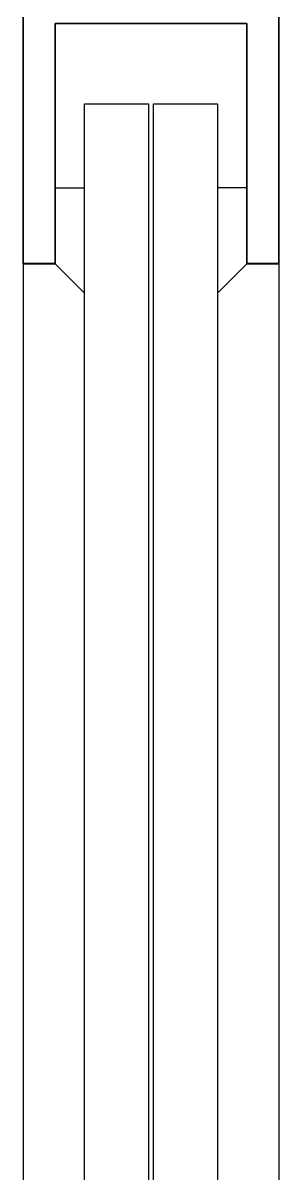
# Model space of a CAD drawing. Header units: centimetres. Extents: x 26200 to 152500, y -600 to 9300.
# Drawn here: x 129851.07 to 129853.07, y 5688.28 to 5697.29 of the extents above; entities that cross this region are included whole.
import ezdxf

# ---------------------------------------------------------------- set-up
doc = ezdxf.new("R2010")
doc.units = ezdxf.units.CM
doc.layers.add('ROTAS-MIMARI-KESIT', color=8, linetype='Continuous')

msp = doc.modelspace()

# ---------------------------------------------------------------- linework, layer by layer
at = {"layer": 'ROTAS-MIMARI-KESIT'}
for p, q in [((129851.5478, 5696.6583), (129852.0478, 5696.6583)), ((129852.0878, 5696.6583), (129852.5878, 5696.6583)), ((129851.3178, 5696.0029), (129851.5478, 5696.0029)), ((129852.8178, 5696.0029), (129852.5878, 5696.0029)), ((129851.0678, 5695.4083), (129851.0678, 5308.6691)), ((129851.3178, 5695.4083), (129851.5478, 5695.1783)), ((129852.8178, 5695.4083), (129852.5878, 5695.1783)), ((129853.0678, 5695.4083), (129853.0678, 5308.6691))]:
    msp.add_line(p, q, dxfattribs=at)
for points in [[(129853.0678, 5702.7089), (129853.0678, 5695.4089), (129852.8178, 5695.4089), (129852.8178, 5697.2883), (129851.3178, 5697.2883), (129851.3178, 5695.4089), (129851.0678, 5695.4089), (129851.0678, 5702.7089)], [(129852.0478, 5696.6583), (129852.0478, 5307.3871), (129851.5478, 5307.3871), (129851.5478, 5696.6583)], [(129852.5878, 5696.6583), (129852.5878, 5307.3871), (129852.0878, 5307.3871), (129852.0878, 5696.6583)]]:
    msp.add_lwpolyline(points, dxfattribs=at)
at = {"layer": 'ROTAS-MIMARI-KESIT', "elevation": 0}
msp.add_lwpolyline([(129851.0678, 5702.3361), (129851.0678, 5695.4083), (129851.3178, 5695.4083), (129851.3178, 5697.2883), (129852.8178, 5697.2883), (129852.8178, 5695.4083), (129853.0678, 5695.4083), (129853.0678, 5702.3361)], dxfattribs=at)

doc.saveas('drawing.dxf')
